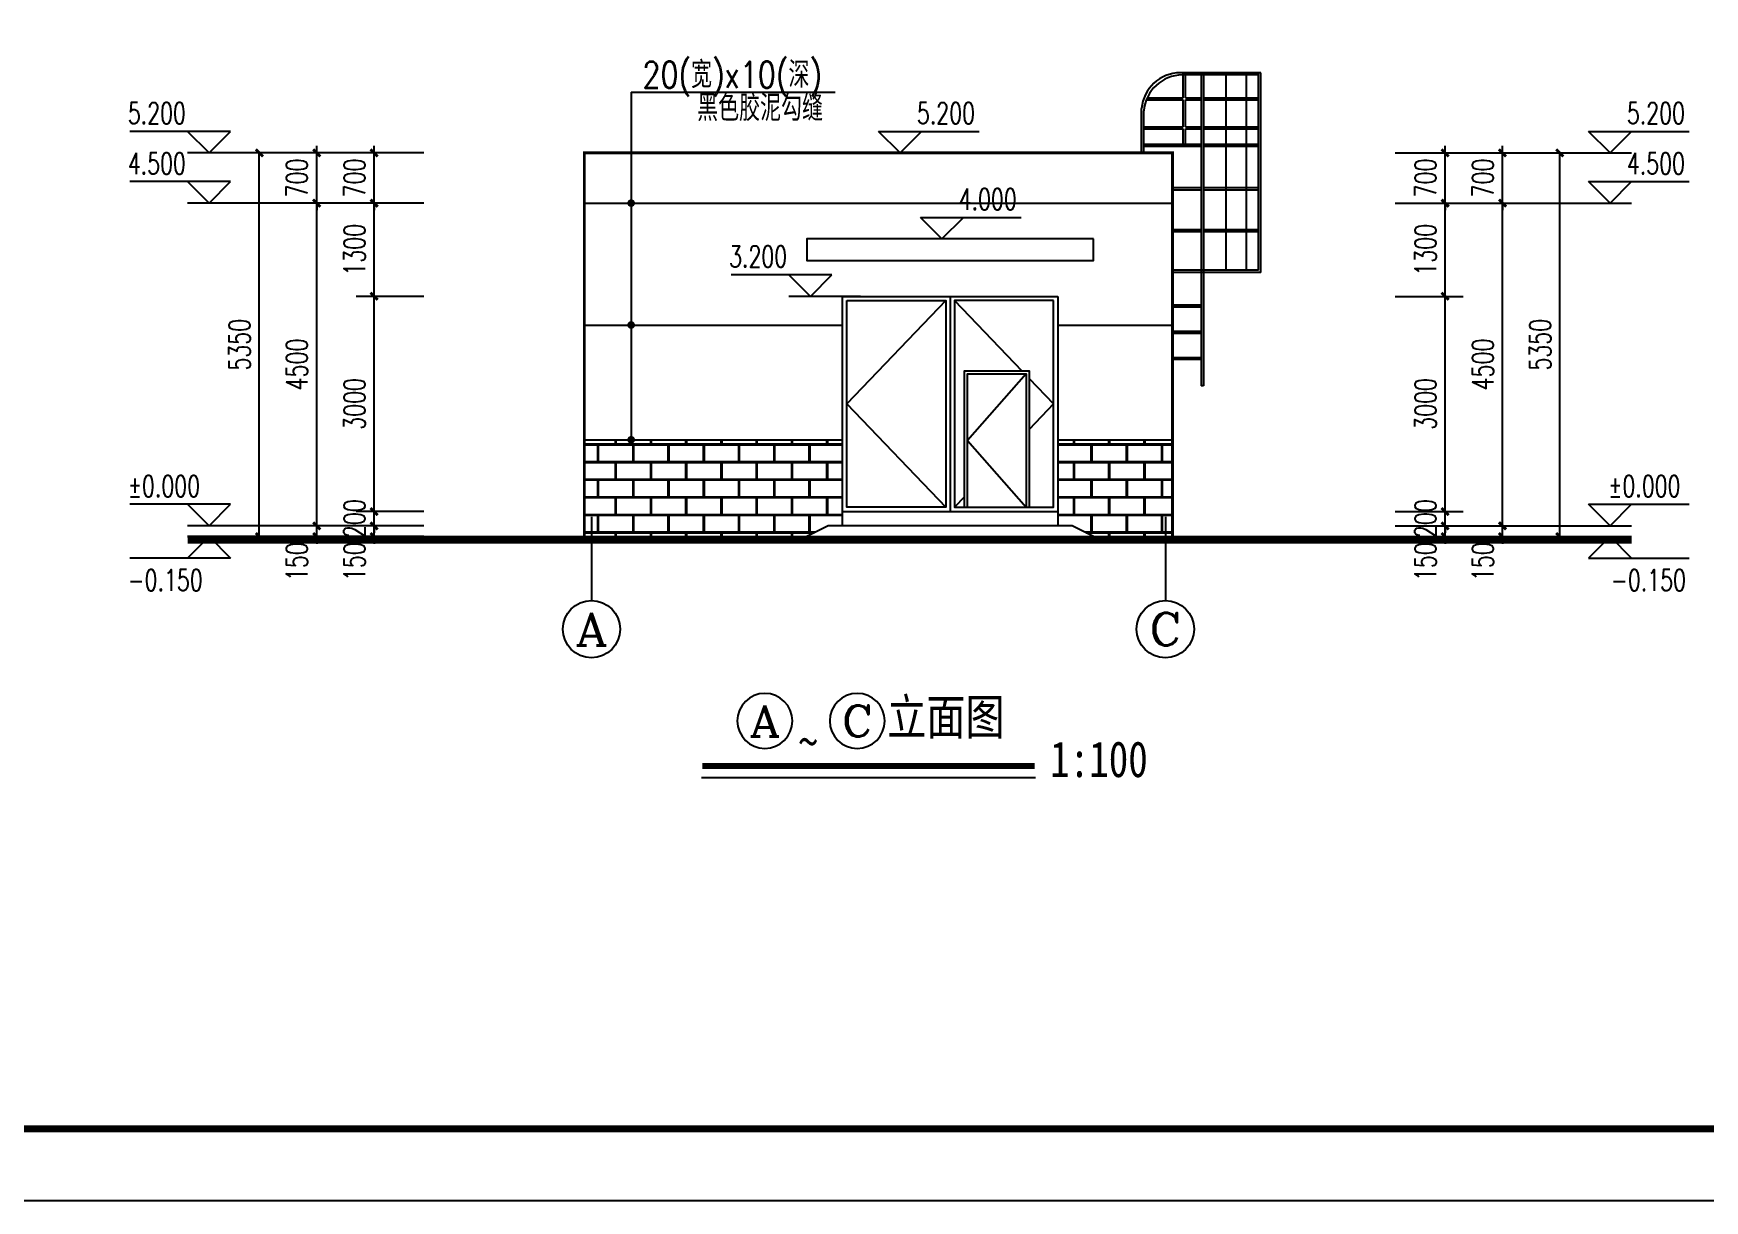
# Model space of a CAD drawing. Extents: x 5191187 to 5306989, y -468291 to -238224.
# Drawn here: x 5255767 to 5279063, y -422737 to -406462 of the extents above; entities that cross this region are included whole.
import ezdxf
from ezdxf.enums import TextEntityAlignment as Align

# ---------------------------------------------------------------- set-up
doc = ezdxf.new("R2010")
doc.units = 0
doc.header["$LTSCALE"] = 1000
doc.header["$MEASUREMENT"] = 0
doc.layers.get('0').update_dxf_attribs({"linetype": 'CONTINUOUS'})
doc.layers.get('Defpoints').update_dxf_attribs({"linetype": 'CONTINUOUS'})
doc.layers.add('_0', color=7, linetype='CONTINUOUS', lineweight=25)
for name, color, linetype in [('AXIS', 3, 'CONTINUOUS'), ('AXIS_TEXT', 7, 'CONTINUOUS'), ('DIM_ELEV', 3, 'CONTINUOUS'), ('PUB_DIM', 3, 'CONTINUOUS'), ('PUB_TEXT', 7, 'CONTINUOUS'), ('PUB_TITLE', 4, 'CONTINUOUS'), ('WINDOW', 4, 'CONTINUOUS'), ('图名', 15, 'CONTINUOUS'), ('填充', 251, 'CONTINUOUS')]:
    doc.layers.add(name, color=color, linetype=linetype)
doc.styles.add('_HZTXT', font='txt.shx', dxfattribs={"width": 0.8, "bigfont": 'HZTXT.shx'})
doc.styles.add('_TCH_AXIS', font='COMPLEX', dxfattribs={"bigfont": 'GBCBIG'})
doc.styles.add('_TCH_DIM', font='SIMPLEX', dxfattribs={"bigfont": 'GBCBIG'})
doc.styles.add('_TCH_DIM_T3', font='SIMPLEX', dxfattribs={"width": 0.705882, "bigfont": 'GBCBIG'})
doc.styles.add('COMPLEX', font='COMPLEX')
doc.styles.add('宋体', font='', dxfattribs={"width": 0.7})
doc.styles.get('宋体').set_extended_font_data('SimSun')
doc.dimstyles.new('_TCH_ARCH&&100', dxfattribs={"dimtxt": 297.5, "dimasz": 100, "dimexe": 250, "dimexo": 300, "dimgap": 126.25, "dimtad": 1, "dimdec": 0, "dimzin": 0, "dimdsep": 46, "dimtxsty": '_TCH_DIM_T3', "dimblk": 'ARCHTICK', "dimcen": 0.09, "dimclrt": 7, "dimazin": 2, "dimtfac": 1, "dimtdec": 0, "dimtix": 1, "dimtmove": 2, "dimatfit": 3, "dimfxl": 0, "dimtolj": 1, "dimtzin": 0, "dimarcsym": 0})

# ---------------------------------------------------------------- blocks, each defined once
blk = doc.blocks.new('_ArchTick')
at = {"color": 0, "linetype": 'ByBlock', "const_width": 0.4}
blk.add_lwpolyline([(-0.5, -0.5), (0.5, 0.5)], dxfattribs=at)
blk = doc.blocks.new('*D111')
at = {"layer": 'Defpoints', "color": 0}
for p in [(5274452, -413328), (5274452, -413478), (5275446, -413328)]:
    blk.add_point(p, dxfattribs=at)
at = {"layer": 'PUB_DIM', "color": 0, "lineweight": -2}
for p, q in [((5275446, -413328), (5275446, -413228)), ((5274752, -413328), (5275696, -413328)), ((5274752, -413478), (5275696, -413478)), ((5275446, -413478), (5275446, -413328)), ((5275446, -413478), (5275446, -413578))]:
    blk.add_line(p, q, dxfattribs=at)
at = {"layer": 'PUB_DIM', "color": 0, "lineweight": -2, "xscale": 100, "yscale": 100, "zscale": 100}
for p, rotation in [((5275446, -413328), 270), ((5275446, -413478), 90)]:
    blk.add_blockref('_ArchTick', p, dxfattribs=dict(at, rotation=rotation))
at = {"layer": 'PUB_DIM', "color": 7, "insert": (5275171, -413828), "char_height": 297.5, "attachment_point": 5, "rotation": 90, "style": '_TCH_DIM_T3'}
blk.add_mtext('\\A1;150', dxfattribs=at)
blk = doc.blocks.new('*D112')
at = {"layer": 'Defpoints', "color": 0}
for p in [(5274452, -413128), (5275446, -413128), (5274452, -413328)]:
    blk.add_point(p, dxfattribs=at)
at = {"layer": 'PUB_DIM', "color": 0, "lineweight": -2}
for p, q in [((5275446, -413128), (5275446, -413028)), ((5274752, -413128), (5275696, -413128)), ((5275446, -413328), (5275446, -413128)), ((5274752, -413328), (5275696, -413328)), ((5275446, -413328), (5275446, -413428))]:
    blk.add_line(p, q, dxfattribs=at)
at = {"layer": 'PUB_DIM', "color": 0, "lineweight": -2, "xscale": 100, "yscale": 100, "zscale": 100}
for p, rotation in [((5275446, -413128), 270), ((5275446, -413328), 90)]:
    blk.add_blockref('_ArchTick', p, dxfattribs=dict(at, rotation=rotation))
at = {"layer": 'PUB_DIM', "color": 7, "insert": (5275171, -413228), "char_height": 297.5, "attachment_point": 5, "rotation": 90, "style": '_TCH_DIM_T3'}
blk.add_mtext('\\A1;200', dxfattribs=at)
blk = doc.blocks.new('*D113')
at = {"layer": 'Defpoints', "color": 0}
for p in [(5274452, -410128), (5275446, -410128), (5274452, -413128)]:
    blk.add_point(p, dxfattribs=at)
at = {"layer": 'PUB_DIM', "color": 0, "lineweight": -2}
for p, q in [((5274752, -410128), (5275696, -410128)), ((5275446, -413128), (5275446, -410128)), ((5274752, -413128), (5275696, -413128))]:
    blk.add_line(p, q, dxfattribs=at)
at = {"layer": 'PUB_DIM', "color": 0, "lineweight": -2, "xscale": 100, "yscale": 100, "zscale": 100}
for p, rotation in [((5275446, -410128), 90), ((5275446, -413128), 270)]:
    blk.add_blockref('_ArchTick', p, dxfattribs=dict(at, rotation=rotation))
at = {"layer": 'PUB_DIM', "color": 7, "insert": (5275171, -411628), "char_height": 297.5, "attachment_point": 5, "rotation": 90, "style": '_TCH_DIM_T3'}
blk.add_mtext('\\A1;3000', dxfattribs=at)
blk = doc.blocks.new('*D114')
at = {"layer": 'Defpoints', "color": 0}
for p in [(5274452, -408828), (5275446, -408828), (5274452, -410128)]:
    blk.add_point(p, dxfattribs=at)
at = {"layer": 'PUB_DIM', "color": 0, "lineweight": -2}
for p, q in [((5274752, -408828), (5275696, -408828)), ((5275446, -410128), (5275446, -408828)), ((5274752, -410128), (5275696, -410128))]:
    blk.add_line(p, q, dxfattribs=at)
at = {"layer": 'PUB_DIM', "color": 0, "lineweight": -2, "xscale": 100, "yscale": 100, "zscale": 100}
for p, rotation in [((5275446, -408828), 90), ((5275446, -410128), 270)]:
    blk.add_blockref('_ArchTick', p, dxfattribs=dict(at, rotation=rotation))
at = {"layer": 'PUB_DIM', "color": 7, "insert": (5275171, -409478), "char_height": 297.5, "attachment_point": 5, "rotation": 90, "style": '_TCH_DIM_T3'}
blk.add_mtext('\\A1;1300', dxfattribs=at)
blk = doc.blocks.new('*D115')
at = {"layer": 'Defpoints', "color": 0}
for p in [(5274452, -408128), (5275446, -408128), (5274452, -408828)]:
    blk.add_point(p, dxfattribs=at)
at = {"layer": 'PUB_DIM', "color": 0, "lineweight": -2}
for p, q in [((5274752, -408128), (5275696, -408128)), ((5275446, -408128), (5275446, -408028)), ((5275446, -408828), (5275446, -408128)), ((5274752, -408828), (5275696, -408828)), ((5275446, -408828), (5275446, -408928))]:
    blk.add_line(p, q, dxfattribs=at)
at = {"layer": 'PUB_DIM', "color": 0, "lineweight": -2, "xscale": 100, "yscale": 100, "zscale": 100}
for p, rotation in [((5275446, -408128), 270), ((5275446, -408828), 90)]:
    blk.add_blockref('_ArchTick', p, dxfattribs=dict(at, rotation=rotation))
at = {"layer": 'PUB_DIM', "color": 7, "insert": (5275171, -408478), "char_height": 297.5, "attachment_point": 5, "rotation": 90, "style": '_TCH_DIM_T3'}
blk.add_mtext('\\A1;700', dxfattribs=at)
blk = doc.blocks.new('*D116')
at = {"layer": 'Defpoints', "color": 0}
for p in [(5260516, -413328), (5261510, -413328), (5261510, -413478)]:
    blk.add_point(p, dxfattribs=at)
at = {"layer": 'PUB_DIM', "color": 0, "lineweight": -2}
for p, q in [((5260516, -413328), (5260516, -413228)), ((5261210, -413328), (5260266, -413328)), ((5261210, -413478), (5260266, -413478)), ((5260516, -413478), (5260516, -413328)), ((5260516, -413478), (5260516, -413578))]:
    blk.add_line(p, q, dxfattribs=at)
at = {"layer": 'PUB_DIM', "color": 0, "lineweight": -2, "xscale": 100, "yscale": 100, "zscale": 100}
for p, rotation in [((5260516, -413328), 270), ((5260516, -413478), 90)]:
    blk.add_blockref('_ArchTick', p, dxfattribs=dict(at, rotation=rotation))
at = {"layer": 'PUB_DIM', "color": 7, "insert": (5260241, -413828), "char_height": 297.5, "attachment_point": 5, "rotation": 90, "style": '_TCH_DIM_T3'}
blk.add_mtext('\\A1;150', dxfattribs=at)
blk = doc.blocks.new('*D117')
at = {"layer": 'Defpoints', "color": 0}
for p in [(5260516, -413128), (5261510, -413128), (5261510, -413328)]:
    blk.add_point(p, dxfattribs=at)
at = {"layer": 'PUB_DIM', "color": 0, "lineweight": -2}
for p, q in [((5260516, -413128), (5260516, -413028)), ((5261210, -413128), (5260266, -413128)), ((5260516, -413328), (5260516, -413128)), ((5261210, -413328), (5260266, -413328)), ((5260516, -413328), (5260516, -413428))]:
    blk.add_line(p, q, dxfattribs=at)
at = {"layer": 'PUB_DIM', "color": 0, "lineweight": -2, "xscale": 100, "yscale": 100, "zscale": 100}
for p, rotation in [((5260516, -413128), 270), ((5260516, -413328), 90)]:
    blk.add_blockref('_ArchTick', p, dxfattribs=dict(at, rotation=rotation))
at = {"layer": 'PUB_DIM', "color": 7, "insert": (5260241, -413228), "char_height": 297.5, "attachment_point": 5, "rotation": 90, "style": '_TCH_DIM_T3'}
blk.add_mtext('\\A1;200', dxfattribs=at)
blk = doc.blocks.new('*D118')
at = {"layer": 'Defpoints', "color": 0}
for p in [(5260516, -410128), (5261510, -410128), (5261510, -413128)]:
    blk.add_point(p, dxfattribs=at)
at = {"layer": 'PUB_DIM', "color": 0, "lineweight": -2}
for p, q in [((5261210, -410128), (5260266, -410128)), ((5260516, -413128), (5260516, -410128)), ((5261210, -413128), (5260266, -413128))]:
    blk.add_line(p, q, dxfattribs=at)
at = {"layer": 'PUB_DIM', "color": 0, "lineweight": -2, "xscale": 100, "yscale": 100, "zscale": 100}
for p, rotation in [((5260516, -410128), 90), ((5260516, -413128), 270)]:
    blk.add_blockref('_ArchTick', p, dxfattribs=dict(at, rotation=rotation))
at = {"layer": 'PUB_DIM', "color": 7, "insert": (5260241, -411628), "char_height": 297.5, "attachment_point": 5, "rotation": 90, "style": '_TCH_DIM_T3'}
blk.add_mtext('\\A1;3000', dxfattribs=at)
blk = doc.blocks.new('*D119')
at = {"layer": 'Defpoints', "color": 0}
for p in [(5260516, -408828), (5261510, -408828), (5261510, -410128)]:
    blk.add_point(p, dxfattribs=at)
at = {"layer": 'PUB_DIM', "color": 0, "lineweight": -2}
for p, q in [((5261210, -408828), (5260266, -408828)), ((5260516, -410128), (5260516, -408828)), ((5261210, -410128), (5260266, -410128))]:
    blk.add_line(p, q, dxfattribs=at)
at = {"layer": 'PUB_DIM', "color": 0, "lineweight": -2, "xscale": 100, "yscale": 100, "zscale": 100}
for p, rotation in [((5260516, -408828), 90), ((5260516, -410128), 270)]:
    blk.add_blockref('_ArchTick', p, dxfattribs=dict(at, rotation=rotation))
at = {"layer": 'PUB_DIM', "color": 7, "insert": (5260241, -409478), "char_height": 297.5, "attachment_point": 5, "rotation": 90, "style": '_TCH_DIM_T3'}
blk.add_mtext('\\A1;1300', dxfattribs=at)
blk = doc.blocks.new('*D120')
at = {"layer": 'Defpoints', "color": 0}
for p in [(5260516, -408128), (5261510, -408128), (5261510, -408828)]:
    blk.add_point(p, dxfattribs=at)
at = {"layer": 'PUB_DIM', "color": 0, "lineweight": -2}
for p, q in [((5261210, -408128), (5260266, -408128)), ((5260516, -408128), (5260516, -408028)), ((5260516, -408828), (5260516, -408128)), ((5261210, -408828), (5260266, -408828)), ((5260516, -408828), (5260516, -408928))]:
    blk.add_line(p, q, dxfattribs=at)
at = {"layer": 'PUB_DIM', "color": 0, "lineweight": -2, "xscale": 100, "yscale": 100, "zscale": 100}
for p, rotation in [((5260516, -408128), 270), ((5260516, -408828), 90)]:
    blk.add_blockref('_ArchTick', p, dxfattribs=dict(at, rotation=rotation))
at = {"layer": 'PUB_DIM', "color": 7, "insert": (5260241, -408478), "char_height": 297.5, "attachment_point": 5, "rotation": 90, "style": '_TCH_DIM_T3'}
blk.add_mtext('\\A1;700', dxfattribs=at)
blk = doc.blocks.new('*D163')
at = {"layer": 'Defpoints', "color": 0}
for p in [(5258916, -408128), (5261510, -408128), (5261510, -413478)]:
    blk.add_point(p, dxfattribs=at)
at = {"layer": 'PUB_DIM', "color": 0, "lineweight": -2}
for p, q in [((5261210, -408128), (5258666, -408128)), ((5258916, -413478), (5258916, -408128)), ((5261210, -413478), (5258666, -413478))]:
    blk.add_line(p, q, dxfattribs=at)
at = {"layer": 'PUB_DIM', "color": 0, "lineweight": -2, "xscale": 100, "yscale": 100, "zscale": 100}
for p, rotation in [((5258916, -408128), 90), ((5258916, -413478), 270)]:
    blk.add_blockref('_ArchTick', p, dxfattribs=dict(at, rotation=rotation))
at = {"layer": 'PUB_DIM', "color": 7, "insert": (5258641, -410803), "char_height": 297.5, "attachment_point": 5, "rotation": 90, "style": '_TCH_DIM_T3'}
blk.add_mtext('\\A1;5350', dxfattribs=at)
blk = doc.blocks.new('*D164')
at = {"layer": 'Defpoints', "color": 0}
for p in [(5259716, -413328), (5261510, -413328), (5261510, -413478)]:
    blk.add_point(p, dxfattribs=at)
at = {"layer": 'PUB_DIM', "color": 0, "lineweight": -2}
for p, q in [((5259716, -413328), (5259716, -413228)), ((5261210, -413328), (5259466, -413328)), ((5261210, -413478), (5259466, -413478)), ((5259716, -413478), (5259716, -413328)), ((5259716, -413478), (5259716, -413578))]:
    blk.add_line(p, q, dxfattribs=at)
at = {"layer": 'PUB_DIM', "color": 0, "lineweight": -2, "xscale": 100, "yscale": 100, "zscale": 100}
for p, rotation in [((5259716, -413328), 270), ((5259716, -413478), 90)]:
    blk.add_blockref('_ArchTick', p, dxfattribs=dict(at, rotation=rotation))
at = {"layer": 'PUB_DIM', "color": 7, "insert": (5259441, -413828), "char_height": 297.5, "attachment_point": 5, "rotation": 90, "style": '_TCH_DIM_T3'}
blk.add_mtext('\\A1;150', dxfattribs=at)
blk = doc.blocks.new('*D165')
at = {"layer": 'Defpoints', "color": 0}
for p in [(5259716, -408828), (5261510, -408828), (5261510, -413328)]:
    blk.add_point(p, dxfattribs=at)
at = {"layer": 'PUB_DIM', "color": 0, "lineweight": -2}
for p, q in [((5261210, -408828), (5259466, -408828)), ((5259716, -413328), (5259716, -408828)), ((5261210, -413328), (5259466, -413328))]:
    blk.add_line(p, q, dxfattribs=at)
at = {"layer": 'PUB_DIM', "color": 0, "lineweight": -2, "xscale": 100, "yscale": 100, "zscale": 100}
for p, rotation in [((5259716, -408828), 90), ((5259716, -413328), 270)]:
    blk.add_blockref('_ArchTick', p, dxfattribs=dict(at, rotation=rotation))
at = {"layer": 'PUB_DIM', "color": 7, "insert": (5259441, -411078), "char_height": 297.5, "attachment_point": 5, "rotation": 90, "style": '_TCH_DIM_T3'}
blk.add_mtext('\\A1;4500', dxfattribs=at)
blk = doc.blocks.new('*D166')
at = {"layer": 'Defpoints', "color": 0}
for p in [(5259716, -408128), (5261510, -408128), (5261510, -408828)]:
    blk.add_point(p, dxfattribs=at)
at = {"layer": 'PUB_DIM', "color": 0, "lineweight": -2}
for p, q in [((5261210, -408128), (5259466, -408128)), ((5259716, -408128), (5259716, -408028)), ((5259716, -408828), (5259716, -408128)), ((5261210, -408828), (5259466, -408828)), ((5259716, -408828), (5259716, -408928))]:
    blk.add_line(p, q, dxfattribs=at)
at = {"layer": 'PUB_DIM', "color": 0, "lineweight": -2, "xscale": 100, "yscale": 100, "zscale": 100}
for p, rotation in [((5259716, -408128), 270), ((5259716, -408828), 90)]:
    blk.add_blockref('_ArchTick', p, dxfattribs=dict(at, rotation=rotation))
at = {"layer": 'PUB_DIM', "color": 7, "insert": (5259441, -408478), "char_height": 297.5, "attachment_point": 5, "rotation": 90, "style": '_TCH_DIM_T3'}
blk.add_mtext('\\A1;700', dxfattribs=at)
blk = doc.blocks.new('*D167')
at = {"layer": 'Defpoints', "color": 0}
for p in [(5274452, -408128), (5277046, -408128), (5274452, -413478)]:
    blk.add_point(p, dxfattribs=at)
at = {"layer": 'PUB_DIM', "color": 0, "lineweight": -2}
for p, q in [((5274752, -408128), (5277296, -408128)), ((5277046, -413478), (5277046, -408128)), ((5274752, -413478), (5277296, -413478))]:
    blk.add_line(p, q, dxfattribs=at)
at = {"layer": 'PUB_DIM', "color": 0, "lineweight": -2, "xscale": 100, "yscale": 100, "zscale": 100}
for p, rotation in [((5277046, -408128), 90), ((5277046, -413478), 270)]:
    blk.add_blockref('_ArchTick', p, dxfattribs=dict(at, rotation=rotation))
at = {"layer": 'PUB_DIM', "color": 7, "insert": (5276771, -410803), "char_height": 297.5, "attachment_point": 5, "rotation": 90, "style": '_TCH_DIM_T3'}
blk.add_mtext('\\A1;5350', dxfattribs=at)
blk = doc.blocks.new('*D168')
at = {"layer": 'Defpoints', "color": 0}
for p in [(5274452, -413328), (5274452, -413478), (5276246, -413328)]:
    blk.add_point(p, dxfattribs=at)
at = {"layer": 'PUB_DIM', "color": 0, "lineweight": -2}
for p, q in [((5276246, -413328), (5276246, -413228)), ((5274752, -413328), (5276496, -413328)), ((5274752, -413478), (5276496, -413478)), ((5276246, -413478), (5276246, -413328)), ((5276246, -413478), (5276246, -413578))]:
    blk.add_line(p, q, dxfattribs=at)
at = {"layer": 'PUB_DIM', "color": 0, "lineweight": -2, "xscale": 100, "yscale": 100, "zscale": 100}
for p, rotation in [((5276246, -413328), 270), ((5276246, -413478), 90)]:
    blk.add_blockref('_ArchTick', p, dxfattribs=dict(at, rotation=rotation))
at = {"layer": 'PUB_DIM', "color": 7, "insert": (5275971, -413828), "char_height": 297.5, "attachment_point": 5, "rotation": 90, "style": '_TCH_DIM_T3'}
blk.add_mtext('\\A1;150', dxfattribs=at)
blk = doc.blocks.new('*D169')
at = {"layer": 'Defpoints', "color": 0}
for p in [(5274452, -408828), (5276246, -408828), (5274452, -413328)]:
    blk.add_point(p, dxfattribs=at)
at = {"layer": 'PUB_DIM', "color": 0, "lineweight": -2}
for p, q in [((5274752, -408828), (5276496, -408828)), ((5276246, -413328), (5276246, -408828)), ((5274752, -413328), (5276496, -413328))]:
    blk.add_line(p, q, dxfattribs=at)
at = {"layer": 'PUB_DIM', "color": 0, "lineweight": -2, "xscale": 100, "yscale": 100, "zscale": 100}
for p, rotation in [((5276246, -408828), 90), ((5276246, -413328), 270)]:
    blk.add_blockref('_ArchTick', p, dxfattribs=dict(at, rotation=rotation))
at = {"layer": 'PUB_DIM', "color": 7, "insert": (5275971, -411078), "char_height": 297.5, "attachment_point": 5, "rotation": 90, "style": '_TCH_DIM_T3'}
blk.add_mtext('\\A1;4500', dxfattribs=at)
blk = doc.blocks.new('*D170')
at = {"layer": 'Defpoints', "color": 0}
for p in [(5274452, -408128), (5276246, -408128), (5274452, -408828)]:
    blk.add_point(p, dxfattribs=at)
at = {"layer": 'PUB_DIM', "color": 0, "lineweight": -2}
for p, q in [((5274752, -408128), (5276496, -408128)), ((5276246, -408128), (5276246, -408028)), ((5276246, -408828), (5276246, -408128)), ((5274752, -408828), (5276496, -408828)), ((5276246, -408828), (5276246, -408928))]:
    blk.add_line(p, q, dxfattribs=at)
at = {"layer": 'PUB_DIM', "color": 0, "lineweight": -2, "xscale": 100, "yscale": 100, "zscale": 100}
for p, rotation in [((5276246, -408128), 270), ((5276246, -408828), 90)]:
    blk.add_blockref('_ArchTick', p, dxfattribs=dict(at, rotation=rotation))
at = {"layer": 'PUB_DIM', "color": 7, "insert": (5275971, -408478), "char_height": 297.5, "attachment_point": 5, "rotation": 90, "style": '_TCH_DIM_T3'}
blk.add_mtext('\\A1;700', dxfattribs=at)
blk = doc.blocks.new('_AXISO')
blk.add_circle((0, 0), 0.5)
at = {"layer": 'AXIS_TEXT', "style": 'COMPLEX', "width": 1.041667}
blk.add_attdef('A', text='', height=0.56, dxfattribs=at).set_placement((-0.25, -0.28), (0.25, -0.28), align=Align.FIT)

msp = doc.modelspace()

# ---------------------------------------------------------------- hatches: boundary and pattern name
at = {"layer": '填充'}
h = msp.add_hatch(dxfattribs=at)
h.set_pattern_fill('AR-B816C', color=256, scale=200)
h.set_pattern_definition([(0, (-5504559.68, 323405.7), (245.692378, 245.692378), [479.867928, -11.51682]), (0, (-5504805.37, 323417.2), (245.692378, 245.692378), [479.867928, -11.51682]), (90, (-5504559.68, 323405.7), (-245.692378, 245.692378), [-257.20918, 234.175548]), (90, (-5504571.2, 323405.7), (-245.692378, 245.692378), [-257.20918, 234.175548])])
h.paths.add_polyline_path([(5270046.1, -412128.1), (5270046.1, -413328.1), (5270246.1, -413328.1), (5270546.1, -413478.1), (5271646.1, -413478.1), (5271646.1, -412128.1), (5271046.1, -412128.1)])
h.paths.add_polyline_path([(5267046.1, -413328.1), (5267046.1, -412128.1), (5266046.1, -412128.1), (5264546.1, -412128.1), (5263446.1, -412128.1), (5263446.1, -413478.1), (5266546.1, -413478.1), (5266846.1, -413328.1)])

# ---------------------------------------------------------------- linework, layer by layer
at = {"color": 8}
for p, q in [((5272876, -407010.1), (5271751.9, -407010.1)), ((5272846, -407040.1), (5271781.9, -407040.1)), ((5271795.1, -407358.8), (5271795.1, -407040.1)), ((5271825.1, -407358.8), (5271825.1, -407040.1)), ((5272046, -407040.1), (5272046, -411378.1)), ((5272076, -407040.1), (5272076, -411378.1)), ((5272394.4, -409764.3), (5272394.4, -407010.1)), ((5272675.6, -409764.3), (5272675.6, -407010.1)), ((5272846, -409764.3), (5272846, -407010.1)), ((5272876, -409794.3), (5272876, -407010.1)), ((5271280.7, -407388.8), (5271795.1, -407388.8)), ((5271293.3, -407358.8), (5271795.1, -407358.8)), ((5271795.1, -407763.1), (5271795.1, -407388.8)), ((5271825.1, -407358.8), (5272046, -407358.8)), ((5271825.1, -407388.8), (5272046, -407388.8)), ((5271825.1, -407763.1), (5271825.1, -407388.8)), ((5272076, -407358.8), (5272846, -407358.8)), ((5272076, -407388.8), (5272846, -407388.8)), ((5271216, -408127.9), (5271216, -407510.1)), ((5271246, -408127.9), (5271246, -407540.1)), ((5271246, -407763.1), (5271795.1, -407763.1)), ((5271246, -407793.1), (5271795.1, -407793.1)), ((5271795.1, -408010.1), (5271795.1, -407793.1)), ((5271825.1, -407763.1), (5272046, -407763.1)), ((5271825.1, -407793.1), (5272046, -407793.1)), ((5271825.1, -408010.1), (5271825.1, -407793.1)), ((5272076, -407763.1), (5272846, -407763.1)), ((5272076, -407793.1), (5272846, -407793.1)), ((5272046, -408010.1), (5271246, -408010.1)), ((5272046, -408040.1), (5271246, -408040.1)), ((5272846, -408010.1), (5272076, -408010.1)), ((5272846, -408040.1), (5272076, -408040.1)), ((5272046, -408616.1), (5271646.1, -408616.1)), ((5272846, -408616.1), (5272076, -408616.1)), ((5272046, -408646.1), (5271646.1, -408646.1)), ((5272846, -408646.1), (5272076, -408646.1)), ((5272046, -409200), (5271646.1, -409200)), ((5272046, -409230), (5271646.1, -409230)), ((5272846, -409200), (5272076, -409200)), ((5272846, -409230), (5272076, -409230)), ((5272846, -409764.3), (5271646.1, -409764.3)), ((5272876, -409794.3), (5271646.1, -409794.3)), ((5271646.1, -410248.2), (5272046, -410248.2)), ((5272046, -410278.2), (5271646.1, -410278.2)), ((5271646.1, -410614), (5272046, -410614)), ((5272046, -410644), (5271646.1, -410644)), ((5271646.1, -410979.8), (5272046, -410979.8)), ((5272046, -411009.8), (5271646.1, -411009.8)), ((5272076, -411378.1), (5272046, -411378.1))]:
    msp.add_line(p, q, dxfattribs=at)
for centre in [(5271759, -407554.9), (5271789, -407584.9)]:
    msp.add_arc(centre, 544.8, 90.73942, 175.2868, dxfattribs=at)
at = {"layer": '_0', "color": 0}
msp.add_line((5257916.4, -413478.1), (5278045.6, -413478.1), dxfattribs=at)
for points, const_width in [([(5263446.1, -413478.1), (5263446.1, -408127.9), (5271646.1, -408127.9), (5271646.1, -413478.1), (5271646.1, -413478.1)], 40), ([(5257916.4, -413528.1), (5278045.6, -413528.1)], 100)]:
    msp.add_lwpolyline(points, dxfattribs=dict(at, const_width=const_width))
msp.add_lwpolyline([(5270546.1, -409328.2), (5266546.1, -409328.2), (5266546.1, -409628.2), (5270546.1, -409628.2)], close=True, dxfattribs=at)
for points in [[(5267046.1, -413328.1), (5267046.1, -413128.1), (5270046.1, -413128.1), (5270046.1, -413328.1)], [(5270546.1, -413478.1), (5270246.1, -413328.1), (5266846.1, -413328.1), (5266546.1, -413478.1)]]:
    msp.add_lwpolyline(points, dxfattribs=at)
at = {"layer": 'AXIS'}
for p, q in [((5264099.3, -407279.2), (5266942, -407279.2)), ((5264099.3, -407279.2), (5264099.3, -412128.1)), ((5263546.1, -413204.1), (5263546.1, -414369)), ((5271546.1, -413204.1), (5271546.1, -414369))]:
    msp.add_line(p, q, dxfattribs=at)
for centre in [(5263546.1, -414769), (5271546.1, -414769)]:
    msp.add_circle(centre, 400, dxfattribs=at)
at = {"layer": 'DIM_ELEV'}
for p, q in [((5258516.4, -407827.9), (5257112.4, -407827.9)), ((5258216.4, -408127.9), (5257916.4, -407827.9)), ((5258216.4, -408127.9), (5258516.4, -407827.9)), ((5267848.6, -408127.9), (5267548.6, -407827.9)), ((5267548.6, -407827.9), (5268952.6, -407827.9)), ((5267848.6, -408127.9), (5268148.6, -407827.9)), ((5277745.6, -408127.9), (5277445.6, -407827.9)), ((5277445.6, -407827.9), (5278849.6, -407827.9)), ((5277745.6, -408127.9), (5278045.6, -407827.9)), ((5259813.7, -408127.9), (5257916.4, -408127.9)), ((5276148.2, -408127.9), (5278045.6, -408127.9)), ((5258516.4, -408527.9), (5257112.4, -408527.9)), ((5258216.4, -408827.9), (5257916.4, -408527.9)), ((5258216.4, -408827.9), (5258516.4, -408527.9)), ((5277745.6, -408827.9), (5277445.6, -408527.9)), ((5277445.6, -408527.9), (5278849.6, -408527.9)), ((5277745.6, -408827.9), (5278045.6, -408527.9)), ((5259813.7, -408827.9), (5257916.4, -408827.9)), ((5276148.2, -408827.9), (5278045.6, -408827.9)), ((5268431.1, -409328.2), (5268131.1, -409028.2)), ((5268131.1, -409028.2), (5269535.1, -409028.2)), ((5268431.1, -409328.2), (5268731.1, -409028.2)), ((5266898.3, -409828.1), (5265494.3, -409828.1)), ((5266598.3, -410128.1), (5266298.3, -409828.1)), ((5266598.3, -410128.1), (5266898.3, -409828.1)), ((5267298.3, -410128.1), (5266298.3, -410128.1)), ((5258516.4, -413028.1), (5257112.4, -413028.1)), ((5258216.4, -413328.1), (5257916.4, -413028.1)), ((5258216.4, -413328.1), (5258516.4, -413028.1)), ((5277745.6, -413328.1), (5277445.6, -413028.1)), ((5277445.6, -413028.1), (5278849.6, -413028.1)), ((5277745.6, -413328.1), (5278045.6, -413028.1)), ((5259813.7, -413328.1), (5257916.4, -413328.1)), ((5258216.4, -413478.1), (5257916.4, -413778.1)), ((5259813.7, -413478.1), (5257916.4, -413478.1)), ((5258216.4, -413478.1), (5258516.4, -413778.1)), ((5276148.2, -413328.1), (5278045.6, -413328.1)), ((5276148.2, -413478.1), (5278045.6, -413478.1)), ((5277745.6, -413478.1), (5277445.6, -413778.1)), ((5277745.6, -413478.1), (5278045.6, -413778.1)), ((5258516.4, -413778.1), (5257112.4, -413778.1)), ((5277445.6, -413778.1), (5278849.6, -413778.1))]:
    msp.add_line(p, q, dxfattribs=at)
at = {"layer": 'PUB_DIM', "const_width": 53.1}
for points in [[(5264072.5, -408827.9, 1), (5264126.1, -408827.9, 1)], [(5264072.5, -410528.1, 1), (5264126.1, -410528.1, 1)], [(5264072.5, -412128.1, 1), (5264126.1, -412128.1, 1)]]:
    msp.add_lwpolyline(points, format="xyb", close=True, dxfattribs=at)
at = {"layer": 'PUB_TITLE', "color": 4}
msp.add_lwpolyline([(5218545.9, -422737.3), (5302645.9, -422737.3), (5302645.9, -363337.3), (5218545.9, -363337.3)], close=True, dxfattribs=at)
at = {"layer": 'PUB_TITLE', "color": 4, "const_width": 100}
msp.add_lwpolyline([(5221045.9, -421737.3), (5301645.9, -421737.3), (5301645.9, -364337.3), (5221045.9, -364337.3)], close=True, dxfattribs=at)
at = {"layer": 'WINDOW'}
for p, q in [((5267046.1, -410128.1), (5270046.1, -410128.1)), ((5267046.1, -413128.1), (5267046.1, -410128.1)), ((5268486.1, -410188.1), (5267106.1, -411628.1)), ((5268546.1, -410128.1), (5268546.1, -413128.1)), ((5268606.1, -410188.1), (5269545.2, -411168.1)), ((5270046.1, -410128.1), (5270046.1, -413128.1)), ((5269646.1, -411273.3), (5269986.1, -411628.1)), ((5267106.1, -411628.1), (5268486.1, -413068.1)), ((5269986.1, -411628.1), (5269646.1, -411982.9)), ((5268746.1, -412922), (5268606.1, -413068.1))]:
    msp.add_line(p, q, dxfattribs=at)
for points in [[(5267106.1, -410188.1), (5268486.1, -410188.1), (5268486.1, -413068.1), (5267106.1, -413068.1)], [(5269986.1, -410188.1), (5268606.1, -410188.1), (5268606.1, -413068.1), (5269986.1, -413068.1)]]:
    msp.add_lwpolyline(points, close=True, dxfattribs=at)
for points in [[(5268746.1, -413068.1), (5268746.1, -411168.1), (5269646.1, -411168.1), (5269646.1, -413068.1)], [(5269606.1, -411208.1), (5268786.1, -412138.1), (5269606.1, -413068.1)], [(5268786.1, -413068.1), (5268786.1, -411208.1), (5269606.1, -411208.1), (5269606.1, -413068.1)]]:
    msp.add_lwpolyline(points, dxfattribs=at)
at = {"layer": '图名'}
msp.add_line((5265080, -416835.4), (5269736.7, -416835.4), dxfattribs=at)
at = {"layer": '图名', "const_width": 84}
msp.add_lwpolyline([(5265091.8, -416675.6), (5269724.9, -416675.6)], dxfattribs=at)
at = {"layer": '填充'}
for p, q in [((5263446.1, -408827.9), (5271646.1, -408827.9)), ((5263446.1, -410528.1), (5267046.1, -410528.1)), ((5270046.1, -410528.1), (5271646.1, -410528.1)), ((5263446.1, -412128.1), (5267046.1, -412128.1)), ((5270046.1, -412128.1), (5271646.1, -412128.1))]:
    msp.add_line(p, q, dxfattribs=at)

# ---------------------------------------------------------------- block references
at = {"layer": 'AXIS'}
ref = msp.add_blockref('_AXISO', (5265963.1, -416048.6), dxfattribs=dict(at, xscale=-768, yscale=768, zscale=768))
ref.add_attrib('A', 'A', dxfattribs={"layer": 'AXIS_TEXT', "height": 434.4, "style": '_TCH_AXIS', "width": 1.166667}).set_placement((5265745.9, -416265.8), (5266180.3, -416265.8), align=Align.FIT)
ref = msp.add_blockref('_AXISO', (5267251.3, -416048.6), dxfattribs=dict(at, xscale=-768, yscale=768, zscale=768))
ref.add_attrib('A', 'C', dxfattribs={"layer": 'AXIS_TEXT', "height": 434.4, "style": '_TCH_AXIS', "width": 1.4}).set_placement((5267034.1, -416265.8), (5267468.6, -416265.8), align=Align.FIT)

# ---------------------------------------------------------------- texts
at = {"layer": 'AXIS_TEXT', "style": '_TCH_AXIS'}
for s, width, p, p2 in [('A', 1.166667, (5263319.8, -414995.3), (5263772.4, -414995.3)), ('C', 1.4, (5271319.8, -414995.3), (5271772.4, -414995.3))]:
    msp.add_text(s, height=452.5, dxfattribs=dict(at, width=width)).set_placement(p, p2, align=Align.FIT)
at = {"layer": 'PUB_DIM', "style": '_HZTXT', "width": 0.8}
for s, p in [('20(宽)x10(深) ', (5264257.1, -407219, 3517.8)), ('黑色胶泥勾缝', (5265018.8, -407683.6, 3517.8))]:
    msp.add_text(s, height=365.69, dxfattribs=at).set_placement(p)
at = {"layer": 'PUB_TEXT', "style": '_TCH_DIM', "width": 0.705882}
for s, p in [('5.200', (5257082.4, -407722.9)), ('5.200', (5268082.6, -407722.9)), ('5.200', (5277979.6, -407722.9)), ('4.500', (5257082.4, -408422.9)), ('4.500', (5277979.6, -408422.9)), ('4.000', (5268665.1, -408923.2)), ('3.200', (5265464.3, -409723.1)), ('%%P0.000', (5257082.4, -412923.1)), ('%%P0.000', (5277719.6, -412923.1)), ('-0.150', (5257082.4, -414233.1)), ('-0.150', (5277759.6, -414233.1))]:
    msp.add_text(s, height=297.5, dxfattribs=at).set_placement(p)
at = {"layer": '图名', "style": '宋体', "width": 0.8}
for s, p in [('立面图', (5267669.6, -416242.7)), ('~', (5266431.5, -416590)), ('1:100', (5269940.8, -416831.7))]:
    msp.add_text(s, height=500, dxfattribs=at).set_placement(p)

# ---------------------------------------------------------------- dimensions: what is measured, and where the dimension line sits
at = {"layer": 'PUB_DIM'}
for p1, p2, distance, picture, middle in [((5261510.1, -413478.1), (5261510.1, -408127.9), 2593.8, '*D163', (5258641.4, -410803)), ((5261510.1, -408827.9), (5261510.1, -408127.9), 1793.8, '*D166', (5259441.4, -408477.9)), ((5261510.1, -408827.9), (5261510.1, -408127.9), 993.8, '*D120', (5260241.4, -408477.9)), ((5274451.8, -408827.9), (5274451.8, -408127.9), -993.8, '*D115', (5275170.6, -408477.9)), ((5274451.8, -408827.9), (5274451.8, -408127.9), -1793.8, '*D170', (5275970.6, -408477.9)), ((5274451.8, -413478.1), (5274451.8, -408127.9), -2593.8, '*D167', (5276770.6, -410803)), ((5261510.1, -413328.1), (5261510.1, -408827.9), 1793.8, '*D165', (5259441.4, -411078)), ((5261510.1, -410128.1), (5261510.1, -408827.9), 993.8, '*D119', (5260241.4, -409478)), ((5274451.8, -410128.1), (5274451.8, -408827.9), -993.8, '*D114', (5275170.6, -409478)), ((5274451.8, -413328.1), (5274451.8, -408827.9), -1793.8, '*D169', (5275970.6, -411078)), ((5261510.1, -413128.1), (5261510.1, -410128.1), 993.8, '*D118', (5260241.4, -411628.1)), ((5274451.8, -413128.1), (5274451.8, -410128.1), -993.8, '*D113', (5275170.6, -411628.1)), ((5261510.1, -413328.1), (5261510.1, -413128.1), 993.8, '*D117', (5260241.4, -413228.1)), ((5274451.8, -413328.1), (5274451.8, -413128.1), -993.8, '*D112', (5275170.6, -413228.1))]:
    dim = msp.add_aligned_dim(p1=p1, p2=p2, distance=distance, dimstyle='_TCH_ARCH&&100', dxfattribs=at)
    dim.commit()
    dim.dimension.update_dxf_attribs({"geometry": picture, "text_midpoint": middle})
for base, p1, p2, picture, middle in [((5259716.4, -413328.1), (5261510.1, -413478.1), (5261510.1, -413328.1), '*D164', (5259441.4, -413828.1)), ((5260516.4, -413328.1), (5261510.1, -413478.1), (5261510.1, -413328.1), '*D116', (5260241.4, -413828.1)), ((5275445.6, -413328.1), (5274451.8, -413478.1), (5274451.8, -413328.1), '*D111', (5275170.6, -413828.1)), ((5276245.6, -413328.1), (5274451.8, -413478.1), (5274451.8, -413328.1), '*D168', (5275970.6, -413828.1))]:
    dim = msp.add_linear_dim(base=base, p1=p1, p2=p2, angle=90, dimstyle='_TCH_ARCH&&100', dxfattribs=at)
    dim.commit()
    dim.dimension.update_dxf_attribs({"geometry": picture, "text_midpoint": middle, "dimtype": 129})

doc.saveas('drawing.dxf')
